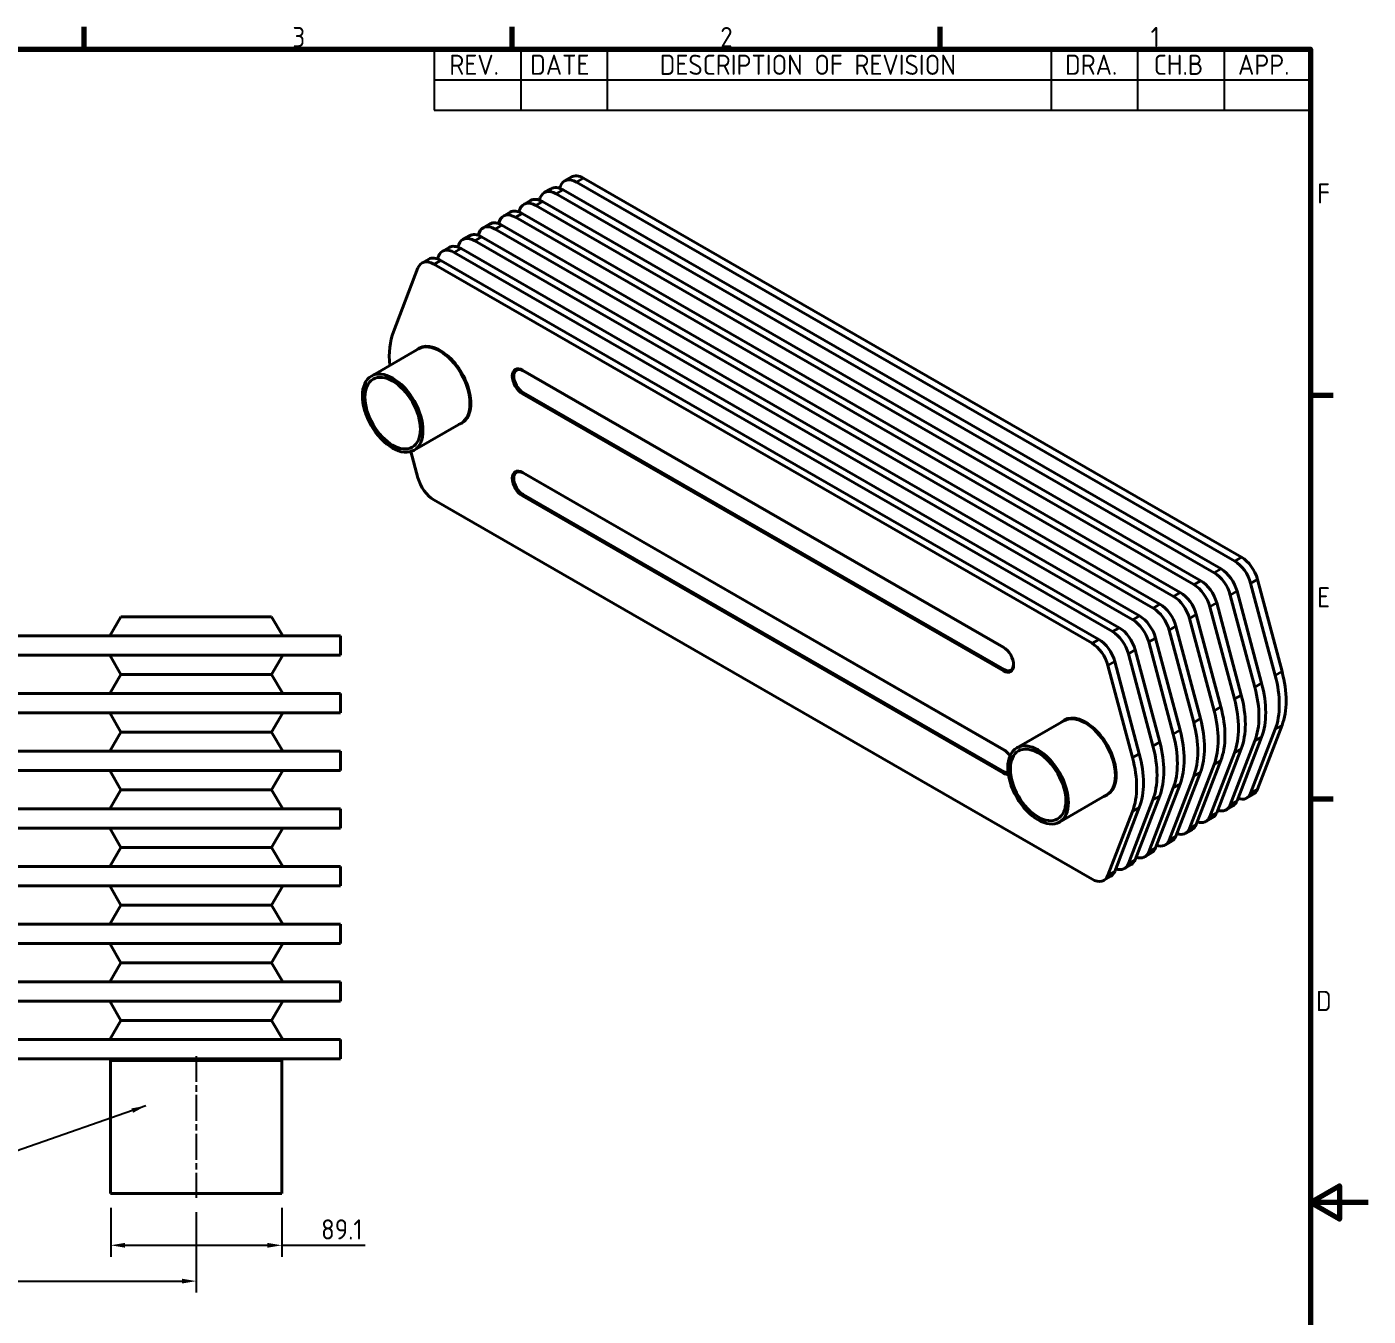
# Model space of a CAD drawing. Header units: millimetres. Extents: x 0 to 1782, y 0 to 1260.
# Drawn here: x 1084 to 1782, y 571 to 1242 of the extents above; entities that cross this region are included whole.
import ezdxf

# ---------------------------------------------------------------- set-up
doc = ezdxf.new("R2010")
doc.units = ezdxf.units.MM
doc.header["$LTSCALE"] = 3
doc.linetypes.add('CHAIN', pattern=[0.3543, 0.2362, -0.0295, 0.0591, -0.0295])
doc.layers.get('0').update_dxf_attribs({"color": 3, "lineweight": 25})
for name, color, linetype, lineweight in [('가시적인 것(ISO)', 3, 'Continuous', 40), ('가시적인 좁은 것(ISO)', 3, 'Continuous', 35), ('경계(ISO)', 7, 'Continuous', 70), ('기호(ISO)', 7, 'Continuous', 25), ('중심선(ISO)', 7, 'Continuous', 25), ('치수(ISO)', 7, 'Continuous', 25)]:
    doc.layers.add(name, color=color, linetype=linetype, lineweight=lineweight)
doc.styles.add('문자 텍스트_PSTEK_POSCO', font='isocp.shx')
doc.styles.add('치수 텍스트_PSTEK_POSCO', font='isocp.shx')
doc.dimstyles.new('치수_PSTEK_POSCO', dxfattribs={"dimscale": 3, "dimtxt": 3.5, "dimasz": 2.5, "dimexe": 2, "dimexo": 2.5, "dimgap": 1, "dimtad": 1, "dimrnd": 1e-08, "dimdsep": 46, "dimtxsty": '치수 텍스트_PSTEK_POSCO', "dimcen": 0.09, "dimdle": 10, "dimclrd": 7, "dimclre": 7, "dimclrt": 2, "dimadec": 1, "dimazin": 2, "dimtfac": 1, "dimtmove": 0, "dimatfit": 3, "dimfxl": 0, "dimtolj": 1, "dimlwd": -1, "dimlwe": -1, "dimarcsym": 0})
doc.dimstyles.new('치수_PSTEK_POSCO$7', dxfattribs={"dimscale": 3, "dimtxt": 3.5, "dimasz": 2.5, "dimexe": 2, "dimexo": 2.5, "dimgap": 1, "dimtad": 1, "dimrnd": 1e-08, "dimdsep": 46, "dimtxsty": '치수 텍스트_PSTEK_POSCO', "dimcen": 0.09, "dimdle": 10, "dimclrd": 7, "dimclre": 7, "dimclrt": 2, "dimadec": 1, "dimazin": 2, "dimtfac": 1, "dimtmove": 0, "dimatfit": 3, "dimfxl": 0, "dimtolj": 1, "dimlwd": -1, "dimlwe": -1, "dimarcsym": 0})

# ---------------------------------------------------------------- blocks, each defined once
blk = doc.blocks.new('경계 Default Border')
at = {"layer": '경계(ISO)'}
for p, q in [((371.25, 410), (371.25, 413.9)), ((445.5, 410), (445.5, 413.9)), ((519.75, 410), (519.75, 413.9)), ((584, 350), (587.9, 350)), ((584, 280), (587.9, 280))]:
    blk.add_line(p, q, dxfattribs=at)
at = {"layer": '경계(ISO)', "flags": 128}
for points in [[(10, 10), (10, 410), (584, 410), (584, 10), (10, 10)], [(594, 210), (584, 210), (589, 212.89), (589, 207.11), (584, 210)]]:
    blk.add_lwpolyline(points, dxfattribs=at)
at = {"layer": '경계(ISO)', "color": 2, "char_height": 3.5, "attachment_point": 7, "style": '문자 텍스트_PSTEK_POSCO'}
for s, insert in [('3', (407.4, 410.37)), ('2', (481.61, 410.37)), ('1', (556.28, 410.4)), ('F', (585.15, 383.25)), ('E', (585.15, 313.22)), ('D', (584.96, 243.22))]:
    blk.add_mtext(s, dxfattribs=dict(at, insert=insert))
blk = doc.blocks.new('리비전 내역')
at = {"layer": '기호(ISO)'}
for p, q in [((432, 410), (584, 410)), ((432, 410), (432, 404.72)), ((447, 410), (447, 404.72)), ((462, 410), (462, 404.72)), ((539, 410), (539, 404.72)), ((554, 410), (554, 404.72)), ((569, 410), (569, 404.72)), ((584, 410), (584, 404.72)), ((432, 404.72), (584, 404.72)), ((432, 404.72), (432, 399.44)), ((447, 404.72), (447, 399.44)), ((462, 404.72), (462, 399.44)), ((539, 404.72), (539, 399.44)), ((554, 404.72), (554, 399.44)), ((569, 404.72), (569, 399.44)), ((584, 404.72), (584, 399.44)), ((432, 399.44), (584, 399.44))]:
    blk.add_line(p, q, dxfattribs=at)
at = {"layer": '기호(ISO)', "color": 2, "char_height": 3.5, "attachment_point": 7, "style": '문자 텍스트_PSTEK_POSCO'}
for s, insert in [('REV.', (434.61, 405.57)), ('DATE', (448.64, 405.57)), ('DESCRIPTION OF REVISION', (471.11, 405.57)), ('DRA.', (541.42, 405.57)), ('CH.B', (556.81, 405.57)), ('APP.', (571.42, 405.58))]:
    blk.add_mtext(s, dxfattribs=dict(at, insert=insert))
blk = doc.blocks.new('*D22')
at = {"layer": 'Defpoints', "color": 0, "transparency": 16777216}
for p in [(222.15, 632.54), (1172.15, 632.54), (1172.15, 589.17)]:
    blk.add_point(p, dxfattribs=at)
at = {"layer": '치수(ISO)', "color": 7, "transparency": 16777216}
for p, q in [((222.15, 625.04), (222.15, 583.17)), ((1172.15, 625.04), (1172.15, 583.17)), ((229.65, 589.17), (1164.65, 589.17))]:
    blk.add_line(p, q, dxfattribs=at)
for points in [[(229.65, 590.42), (229.65, 587.92), (222.15, 589.17)], [(1164.65, 590.42), (1164.65, 587.92), (1172.15, 589.17)]]:
    blk.add_solid(points, dxfattribs=at)
at = {"layer": '치수(ISO)', "color": 2, "transparency": 16777216, "insert": (687.48, 597.42), "char_height": 10.5, "attachment_point": 4, "style": '치수 텍스트_PSTEK_POSCO'}
blk.add_mtext('\\A1;950', dxfattribs=at)
blk = doc.blocks.new('*D23')
at = {"layer": 'Defpoints', "color": 0, "transparency": 16777216}
for p in [(1127.6, 634.79), (1216.7, 634.79), (1216.7, 607.81)]:
    blk.add_point(p, dxfattribs=at)
at = {"layer": '치수(ISO)', "color": 7, "transparency": 16777216}
for p, q in [((1127.6, 627.29), (1127.6, 601.81)), ((1216.7, 627.29), (1216.7, 601.81)), ((1135.1, 607.81), (1209.2, 607.81)), ((1216.7, 607.81), (1260.08, 607.81))]:
    blk.add_line(p, q, dxfattribs=at)
for points in [[(1135.1, 609.06), (1135.1, 606.56), (1127.6, 607.81)], [(1209.2, 609.06), (1209.2, 606.56), (1216.7, 607.81)]]:
    blk.add_solid(points, dxfattribs=at)
at = {"layer": '치수(ISO)', "color": 2, "transparency": 16777216, "insert": (1237.09, 616.06), "char_height": 10.5, "attachment_point": 4, "style": '치수 텍스트_PSTEK_POSCO'}
blk.add_mtext('\\A1;89.1', dxfattribs=at)

msp = doc.modelspace()

# ---------------------------------------------------------------- linework, layer by layer
at = {"layer": '가시적인 것(ISO)'}
for p, q in [((1361.761, 1158.999), (1361.251, 1157.672)), ((1367.364, 1163.589), (1363.829, 1161.553)), ((1712.531, 963.728), (1370.067, 1160.94)), ((1373.602, 1162.976), (1716.066, 965.764)), ((1351.154, 1152.891), (1350.644, 1151.564)), ((1356.758, 1157.481), (1353.222, 1155.445)), ((1701.924, 957.62), (1359.46, 1154.832)), ((1362.996, 1156.868), (1705.459, 959.656)), ((1335.544, 1145.265), (1332.009, 1143.229)), ((1340.548, 1146.783), (1340.037, 1145.456)), ((1346.151, 1151.373), (1342.616, 1149.337)), ((1691.317, 951.512), (1348.853, 1148.724)), ((1352.389, 1150.76), (1694.853, 953.548)), ((1324.938, 1139.157), (1321.402, 1137.121)), ((1329.941, 1140.675), (1329.431, 1139.348)), ((1331.176, 1138.544), (1673.64, 941.333)), ((1680.711, 945.404), (1338.247, 1142.616)), ((1341.782, 1144.652), (1684.246, 947.44)), ((1314.331, 1133.049), (1310.796, 1131.013)), ((1319.334, 1134.567), (1318.824, 1133.24)), ((1320.569, 1132.436), (1663.033, 935.225)), ((1670.104, 939.297), (1327.64, 1136.508)), ((1303.725, 1126.941), (1300.189, 1124.905)), ((1648.891, 927.081), (1306.427, 1124.293)), ((1308.728, 1128.459), (1308.218, 1127.132)), ((1309.963, 1126.328), (1652.426, 929.117)), ((1659.497, 933.189), (1317.034, 1130.4)), ((1293.118, 1120.834), (1289.583, 1118.798)), ((1638.284, 920.973), (1295.82, 1118.185)), ((1298.121, 1122.351), (1297.611, 1121.024)), ((1299.356, 1120.221), (1641.82, 923.009)), ((1287.515, 1116.243), (1274.73, 1082.994)), ((1287.723, 1074.116), (1263.25, 1060.023)), ((1341.894, 1063.038), (1592.21, 918.891)), ((1592.564, 918.607), (1342.248, 1062.755)), ((1592.21, 906.628), (1341.894, 1050.775)), ((1342.248, 1051.466), (1592.564, 907.318)), ((1309.955, 1035.51), (1285.482, 1021.417)), ((1283.873, 1020.726), (1287.515, 1007.06)), ((1341.894, 1009.898), (1592.21, 865.75)), ((1592.564, 865.467), (1342.248, 1009.614)), ((1342.248, 998.325), (1592.564, 854.178)), ((1295.82, 995.552), (1638.284, 798.341)), ((1592.21, 853.487), (1341.894, 997.634)), ((1733.621, 904.248), (1720.836, 952.221)), ((1724.372, 954.257), (1737.156, 906.284)), ((1723.014, 898.14), (1710.23, 946.113)), ((1713.765, 948.149), (1726.55, 900.176)), ((1692.552, 935.933), (1705.336, 887.96)), ((1712.408, 892.032), (1699.623, 940.005)), ((1703.159, 942.041), (1715.943, 894.068)), ((1132.921, 934.794), (1127.147, 924.794)), ((1211.374, 934.794), (1132.921, 934.794)), ((1211.374, 934.794), (1217.147, 924.794)), ((1681.945, 929.825), (1694.73, 881.852)), ((1701.801, 885.924), (1689.016, 933.897)), ((212.83, 924.794), (1181.464, 924.794)), ((1204.957, 924.794), (1181.464, 924.794)), ((1204.957, 924.794), (1241.116, 924.794)), ((1247.147, 924.794), (1241.116, 924.794)), ((1247.147, 924.794), (1247.147, 914.794)), ((1680.588, 873.708), (1667.803, 921.682)), ((1671.339, 923.717), (1684.123, 875.744)), ((1691.194, 879.816), (1678.41, 927.789)), ((1181.464, 914.794), (212.83, 914.794)), ((1132.921, 904.794), (1127.147, 914.794)), ((1181.464, 914.794), (1204.957, 914.794)), ((1241.116, 914.794), (1204.957, 914.794)), ((1211.374, 904.794), (1217.147, 914.794)), ((1241.116, 914.794), (1247.147, 914.794)), ((1669.981, 867.6), (1657.197, 915.574)), ((1660.732, 917.61), (1673.517, 869.636)), ((1659.375, 861.493), (1646.59, 909.466)), ((1650.126, 911.502), (1662.91, 863.529)), ((1132.921, 904.794), (1127.147, 894.794)), ((1211.374, 904.794), (1132.921, 904.794)), ((1211.374, 904.794), (1217.147, 894.794)), ((212.83, 894.794), (1181.464, 894.794)), ((1204.957, 894.794), (1181.464, 894.794)), ((1204.957, 894.794), (1241.116, 894.794)), ((1247.147, 894.794), (1241.116, 894.794)), ((1247.147, 894.794), (1247.147, 884.794)), ((1181.464, 884.794), (212.83, 884.794)), ((1132.921, 874.794), (1127.147, 884.794)), ((1181.464, 884.794), (1204.957, 884.794)), ((1241.116, 884.794), (1204.957, 884.794)), ((1211.374, 874.794), (1217.147, 884.794)), ((1241.116, 884.794), (1247.147, 884.794)), ((1623.599, 880.698), (1599.126, 866.605)), ((1132.921, 874.794), (1127.147, 864.794)), ((1211.374, 874.794), (1132.921, 874.794)), ((1211.374, 874.794), (1217.147, 864.794)), ((1720.836, 843.037), (1733.621, 876.286)), ((1737.156, 878.322), (1724.372, 845.073)), ((1715.943, 866.106), (1703.159, 832.857)), ((1710.23, 836.929), (1723.014, 870.178)), ((1726.55, 872.214), (1713.765, 838.965)), ((212.83, 864.794), (1181.464, 864.794)), ((1204.957, 864.794), (1181.464, 864.794)), ((1204.957, 864.794), (1241.116, 864.794)), ((1247.147, 864.794), (1241.116, 864.794)), ((1247.147, 864.794), (1247.147, 854.794)), ((1705.336, 859.998), (1692.552, 826.75)), ((1699.623, 830.821), (1712.408, 864.07)), ((1181.464, 854.794), (212.83, 854.794)), ((1132.921, 844.794), (1127.147, 854.794)), ((1181.464, 854.794), (1204.957, 854.794)), ((1241.116, 854.794), (1204.957, 854.794)), ((1211.374, 844.794), (1217.147, 854.794)), ((1241.116, 854.794), (1247.147, 854.794)), ((1678.41, 818.606), (1691.194, 851.855)), ((1694.73, 853.891), (1681.945, 820.642)), ((1689.016, 824.714), (1701.801, 857.963)), ((1132.921, 844.794), (1127.147, 834.794)), ((1211.374, 844.794), (1132.921, 844.794)), ((1211.374, 844.794), (1217.147, 834.794)), ((1667.803, 812.498), (1680.588, 845.747)), ((1684.123, 847.783), (1671.339, 814.534)), ((1645.831, 842.092), (1621.357, 827.999)), ((1657.197, 806.39), (1669.981, 839.639)), ((1673.517, 841.675), (1660.732, 808.426)), ((1722.304, 842.519), (1718.768, 840.483)), ((212.83, 834.794), (1181.464, 834.794)), ((1204.957, 834.794), (1181.464, 834.794)), ((1204.957, 834.794), (1241.116, 834.794)), ((1247.147, 834.794), (1241.116, 834.794)), ((1247.147, 834.794), (1247.147, 824.794)), ((1646.59, 800.282), (1659.375, 833.531)), ((1662.91, 835.567), (1650.126, 802.318)), ((1711.697, 836.411), (1708.162, 834.375)), ((1181.464, 824.794), (212.83, 824.794)), ((1132.921, 814.794), (1127.147, 824.794)), ((1181.464, 824.794), (1204.957, 824.794)), ((1241.116, 824.794), (1204.957, 824.794)), ((1211.374, 814.794), (1217.147, 824.794)), ((1241.116, 824.794), (1247.147, 824.794)), ((1690.484, 824.195), (1686.949, 822.159)), ((1701.091, 830.303), (1697.555, 828.267)), ((1679.878, 818.088), (1676.342, 816.052)), ((1132.921, 814.794), (1127.147, 804.794)), ((1211.374, 814.794), (1132.921, 814.794)), ((1211.374, 814.794), (1217.147, 804.794)), ((1669.271, 811.98), (1665.735, 809.944)), ((212.83, 804.794), (1181.464, 804.794)), ((1204.957, 804.794), (1181.464, 804.794)), ((1204.957, 804.794), (1241.116, 804.794)), ((1247.147, 804.794), (1241.116, 804.794)), ((1247.147, 804.794), (1247.147, 794.794)), ((1658.664, 805.872), (1655.129, 803.836)), ((1648.058, 799.764), (1644.522, 797.728)), ((1181.464, 794.794), (212.83, 794.794)), ((1132.921, 784.794), (1127.147, 794.794)), ((1181.464, 794.794), (1204.957, 794.794)), ((1241.116, 794.794), (1204.957, 794.794)), ((1211.374, 784.794), (1217.147, 794.794)), ((1241.116, 794.794), (1247.147, 794.794)), ((1132.921, 784.794), (1127.147, 774.794)), ((1211.374, 784.794), (1132.921, 784.794)), ((1211.374, 784.794), (1217.147, 774.794)), ((212.83, 774.794), (1181.464, 774.794)), ((1204.957, 774.794), (1181.464, 774.794)), ((1204.957, 774.794), (1241.116, 774.794)), ((1247.147, 774.794), (1241.116, 774.794)), ((1247.147, 774.794), (1247.147, 764.794)), ((1181.464, 764.794), (212.83, 764.794)), ((1132.921, 754.794), (1127.147, 764.794)), ((1181.464, 764.794), (1204.957, 764.794)), ((1241.116, 764.794), (1204.957, 764.794)), ((1211.374, 754.794), (1217.147, 764.794)), ((1241.116, 764.794), (1247.147, 764.794)), ((1132.921, 754.794), (1127.147, 744.794)), ((1211.374, 754.794), (1132.921, 754.794)), ((1211.374, 754.794), (1217.147, 744.794)), ((212.83, 744.794), (1181.464, 744.794)), ((1204.957, 744.794), (1181.464, 744.794)), ((1204.957, 744.794), (1241.116, 744.794)), ((1247.147, 744.794), (1241.116, 744.794)), ((1247.147, 744.794), (1247.147, 734.794)), ((1181.464, 734.794), (212.83, 734.794)), ((1132.921, 724.794), (1127.147, 734.794)), ((1181.464, 734.794), (1204.957, 734.794)), ((1241.116, 734.794), (1204.957, 734.794)), ((1211.374, 724.794), (1217.147, 734.794)), ((1241.116, 734.794), (1247.147, 734.794)), ((1132.921, 724.794), (1127.147, 714.794)), ((1211.374, 724.794), (1132.921, 724.794)), ((1211.374, 724.794), (1217.147, 714.794)), ((212.83, 714.794), (1181.464, 714.794)), ((1204.957, 714.794), (1181.464, 714.794)), ((1204.957, 714.794), (1241.116, 714.794)), ((1247.147, 714.794), (1241.116, 714.794)), ((1247.147, 714.794), (1247.147, 704.794)), ((1181.464, 704.794), (212.83, 704.794)), ((1127.597, 704.015), (1127.147, 704.794)), ((1216.697, 704.015), (1127.597, 704.015)), ((1127.597, 704.015), (1127.597, 634.794)), ((1181.464, 704.794), (1204.957, 704.794)), ((1241.116, 704.794), (1204.957, 704.794)), ((1216.697, 704.015), (1217.147, 704.794)), ((1216.697, 704.015), (1216.697, 634.794)), ((1241.116, 704.794), (1247.147, 704.794)), ((1127.597, 634.794), (1216.697, 634.794))]:
    msp.add_line(p, q, dxfattribs=at)
for centre, major_axis, start_param, end_param in [((1370.067, 1150.721), (-6.238, 10.832), 5.4997209, 6.7214513), ((1373.602, 1152.757), (-6.238, 10.832), 5.4997209, 6.2831853), ((1352.389, 1140.541), (-6.238, 10.832), 5.4997209, 6.2831853), ((1359.46, 1144.613), (-6.238, 10.832), 5.4997209, 6.7214513), ((1362.996, 1146.649), (-6.238, 10.832), 5.4997209, 6.2831853), ((1341.782, 1134.433), (-6.238, 10.832), 5.4997209, 6.2831853), ((1348.853, 1138.505), (-6.238, 10.832), 5.4997209, 6.7214513), ((1327.64, 1126.289), (-6.238, 10.832), 5.4997209, 6.7214513), ((1331.176, 1128.325), (-6.238, 10.832), 5.4997209, 6.2831853), ((1338.247, 1132.397), (-6.238, 10.832), 5.4997209, 6.7214513), ((1317.034, 1120.181), (-6.238, 10.832), 5.4997209, 6.7214513), ((1320.569, 1122.217), (-6.238, 10.832), 5.4997209, 6.2831853), ((1306.427, 1114.073), (-6.238, 10.832), 5.4997209, 6.7214513), ((1309.963, 1116.109), (-6.238, 10.832), 5.4997209, 6.2831853), ((1295.82, 1107.965), (-6.238, 10.832), 5.4997209, 6.7214513), ((1299.356, 1110.001), (-6.238, 10.832), 5.4997209, 6.2831853), ((1307.953, 1049.882), (24.952, -43.329), 3.5798587, 4.0411782), ((1299.114, 1054.972), (-11.228, 19.498), 3.0000532, 6.4247248), ((1298.839, 1054.813), (-11.116, 19.303), 3.1415927, 6.2831853), ((1341.894, 1056.907), (-3.743, 6.499), 5.4997209, 8.6413135), ((1342.248, 1057.11), (-3.445, 5.983), 5.4997209, 8.6413135), ((1295.82, 1005.772), (6.238, -10.832), 4.2779904, 5.4997209), ((1341.894, 1003.766), (-3.743, 6.499), 5.4997209, 8.6413135), ((1342.248, 1003.97), (-3.445, 5.983), 5.4997209, 8.6413135), ((1712.531, 953.509), (-6.238, 10.832), 4.2779904, 5.4997209), ((1716.066, 955.545), (6.238, -10.832), 1.1363977, 2.3581282), ((1701.924, 947.401), (-6.238, 10.832), 4.2779904, 5.4997209), ((1705.459, 949.437), (6.238, -10.832), 1.1363977, 2.3581282), ((1691.317, 941.293), (-6.238, 10.832), 4.2779904, 5.4997209), ((1694.853, 943.329), (6.238, -10.832), 1.1363977, 2.3581282), ((1680.711, 935.185), (-6.238, 10.832), 4.2779904, 5.4997209), ((1684.246, 937.221), (6.238, -10.832), 1.1363977, 2.3581282), ((1670.104, 929.077), (-6.238, 10.832), 4.2779904, 5.4997209), ((1673.64, 931.113), (6.238, -10.832), 1.1363977, 2.3581282), ((1652.426, 918.897), (6.238, -10.832), 1.1363977, 2.3581282), ((1659.497, 922.969), (-6.238, 10.832), 4.2779904, 5.4997209), ((1663.033, 925.005), (6.238, -10.832), 1.1363977, 2.3581282), ((1641.82, 912.789), (6.238, -10.832), 1.1363977, 2.3581282), ((1648.891, 916.861), (-6.238, 10.832), 4.2779904, 5.4997209), ((1592.21, 912.759), (3.743, -6.499), 5.4997209, 8.6413135), ((1592.564, 912.963), (-3.445, 5.983), 5.304704, 5.4997209), ((1638.284, 910.753), (-6.238, 10.832), 4.2779904, 5.4997209), ((1592.564, 912.963), (3.445, -5.983), 5.4997209, 7.2616666), ((1700.398, 909.399), (-24.952, 43.329), 3.5798587, 4.2779904), ((1703.933, 911.435), (24.952, -43.329), 0.438266, 1.1363977), ((1682.72, 899.219), (24.952, -43.329), 0.438266, 1.1363977), ((1689.791, 903.291), (-24.952, 43.329), 3.5798587, 4.2779904), ((1693.327, 905.327), (24.952, -43.329), 0.438266, 1.1363977), ((1672.113, 893.111), (24.952, -43.329), 0.438266, 1.1363977), ((1679.184, 897.183), (-24.952, 43.329), 3.5798587, 4.2779904), ((1634.99, 861.554), (-11.228, 19.498), 3.0000532, 6.4247248), ((1634.715, 861.395), (-11.116, 19.303), 3.1415927, 6.2831853), ((1657.971, 884.967), (-24.952, 43.329), 3.5798587, 4.2779904), ((1661.507, 887.003), (24.952, -43.329), 0.438266, 1.1363977), ((1668.578, 891.075), (-24.952, 43.329), 3.5798587, 4.2779904), ((1647.365, 878.859), (-24.952, 43.329), 3.5798587, 4.2779904), ((1650.9, 880.895), (24.952, -43.329), 0.438266, 1.1363977), ((1592.21, 859.619), (3.743, -6.499), 1.6687563, 2.3581282), ((1636.758, 872.752), (-24.952, 43.329), 3.5798587, 4.2779904), ((1640.294, 874.787), (24.952, -43.329), 0.438266, 1.1363977), ((1592.564, 859.822), (-3.445, 5.983), 5.304704, 5.4997209), ((1626.151, 866.644), (-24.952, 43.329), 3.5798587, 4.2779904), ((1629.687, 868.68), (24.952, -43.329), 0.438266, 1.1363977), ((1592.21, 859.619), (3.743, -6.499), 5.4997209, 6.0041393), ((1592.564, 859.822), (3.445, -5.983), 5.4997209, 5.9461086), ((1716.066, 853.352), (6.238, -10.832), 0, 0.438266), ((1705.459, 847.244), (6.238, -10.832), 0, 0.438266), ((1712.531, 851.316), (6.238, -10.832), 5.6984497, 6.7214513), ((1691.317, 839.1), (6.238, -10.832), 5.6984497, 6.7214513), ((1694.853, 841.136), (6.238, -10.832), 0, 0.438266), ((1701.924, 845.208), (6.238, -10.832), 5.6984497, 6.7214513), ((1680.711, 832.992), (6.238, -10.832), 5.6984497, 6.7214513), ((1684.246, 835.028), (6.238, -10.832), 0, 0.438266), ((1670.104, 826.884), (6.238, -10.832), 5.6984497, 6.7214513), ((1673.64, 828.92), (6.238, -10.832), 0, 0.438266), ((1659.497, 820.776), (6.238, -10.832), 5.6984497, 6.7214513), ((1663.033, 822.812), (6.238, -10.832), 0, 0.438266), ((1648.891, 814.668), (6.238, -10.832), 5.6984497, 6.7214513), ((1652.426, 816.704), (6.238, -10.832), 0, 0.438266), ((1638.284, 808.56), (6.238, -10.832), 5.4997209, 6.7214513), ((1641.82, 810.596), (6.238, -10.832), 0, 0.438266)]:
    msp.add_ellipse(centre, major_axis=major_axis, ratio=0.5780931, start_param=start_param, end_param=end_param, dxfattribs=at)
for centre, major_axis in [((1274.366, 1040.72), (-11.116, 19.303)), ((1274.366, 1040.72), (-10.18, 17.678)), ((1610.241, 847.302), (-11.116, 19.303)), ((1610.241, 847.302), (-10.18, 17.678))]:
    msp.add_ellipse(centre, major_axis=major_axis, ratio=0.5780931, dxfattribs=at)
at = {"layer": '가시적인 좁은 것(ISO)'}
for p, q in [((1370.067, 1160.94), (1373.602, 1162.976)), ((1359.46, 1154.832), (1362.996, 1156.868)), ((1348.853, 1148.724), (1352.389, 1150.76)), ((1327.64, 1136.508), (1331.176, 1138.544)), ((1338.247, 1142.616), (1341.782, 1144.652)), ((1317.034, 1130.4), (1320.569, 1132.436)), ((1306.427, 1124.293), (1309.963, 1126.328)), ((1295.82, 1118.185), (1299.356, 1120.221)), ((1341.894, 1063.038), (1342.248, 1062.755)), ((1341.894, 1050.775), (1342.248, 1051.466)), ((1341.894, 1009.898), (1342.248, 1009.614)), ((1341.894, 997.634), (1342.248, 998.325)), ((1712.531, 963.728), (1716.066, 965.764)), ((1701.924, 957.62), (1705.459, 959.656)), ((1691.317, 951.512), (1694.853, 953.548)), ((1720.836, 952.221), (1724.372, 954.257)), ((1680.711, 945.404), (1684.246, 947.44)), ((1710.23, 946.113), (1713.765, 948.149)), ((1670.104, 939.297), (1673.64, 941.333)), ((1689.016, 933.897), (1692.552, 935.933)), ((1699.623, 940.005), (1703.159, 942.041)), ((1648.891, 927.081), (1652.426, 929.117)), ((1659.497, 933.189), (1663.033, 935.225)), ((1678.41, 927.789), (1681.945, 929.825)), ((1638.284, 920.973), (1641.82, 923.009)), ((1667.803, 921.682), (1671.339, 923.717)), ((1592.21, 918.891), (1592.564, 918.607)), ((1657.197, 915.574), (1660.732, 917.61)), ((1646.59, 909.466), (1650.126, 911.502)), ((1592.21, 906.628), (1592.564, 907.318)), ((1733.621, 904.248), (1737.156, 906.284)), ((1712.408, 892.032), (1715.943, 894.068)), ((1723.014, 898.14), (1726.55, 900.176)), ((1701.801, 885.924), (1705.336, 887.96)), ((1691.194, 879.816), (1694.73, 881.852)), ((1680.588, 873.708), (1684.123, 875.744)), ((1737.156, 878.322), (1733.621, 876.286)), ((1592.21, 865.75), (1592.564, 865.467)), ((1669.981, 867.6), (1673.517, 869.636)), ((1715.943, 866.106), (1712.408, 864.07)), ((1726.55, 872.214), (1723.014, 870.178)), ((1659.375, 861.493), (1662.91, 863.529)), ((1705.336, 859.998), (1701.801, 857.963)), ((1592.21, 853.487), (1592.564, 854.178)), ((1694.73, 853.891), (1691.194, 851.855)), ((1684.123, 847.783), (1680.588, 845.747)), ((1720.836, 843.037), (1724.372, 845.073)), ((1673.517, 841.675), (1669.981, 839.639)), ((1710.23, 836.929), (1713.765, 838.965)), ((1662.91, 835.567), (1659.375, 833.531)), ((1699.623, 830.821), (1703.159, 832.857)), ((1689.016, 824.714), (1692.552, 826.75)), ((1678.41, 818.606), (1681.945, 820.642)), ((1667.803, 812.498), (1671.339, 814.534)), ((1657.197, 806.39), (1660.732, 808.426)), ((1646.59, 800.282), (1650.126, 802.318))]:
    msp.add_line(p, q, dxfattribs=at)
at = {"layer": '중심선(ISO)', "linetype": 'CHAIN', "ltscale": 19.051651}
msp.add_line((1172.147, 706.265), (1172.147, 632.544), dxfattribs=at)

# ---------------------------------------------------------------- block references
at = {"xscale": 3, "yscale": 3, "zscale": 3}
msp.add_blockref('경계 Default Border', (0, 0), dxfattribs=at)
at = {"layer": '기호(ISO)', "xscale": 3, "yscale": 3, "zscale": 3}
msp.add_blockref('리비전 내역', (0, 0), dxfattribs=at)

# ---------------------------------------------------------------- dimensions: what is measured, and where the dimension line sits
at = {"layer": '치수(ISO)', "color": 7}
for base, p1, p2, override, picture, middle in [((1172.147, 589.172), (222.147, 632.544), (1172.147, 632.544), {"dimdec": 2, "dimtp": 0, "dimtm": 0, "dimtdec": 2, "dimtofl": 0, "dimatfit": 1}, '*D22', (697.147, 589.172)), ((1216.697, 607.81), (1127.597, 634.794), (1216.697, 634.794), {"dimdec": 2, "dimtp": 0, "dimtm": 0, "dimtdec": 2, "dimtofl": 0, "dimatfit": 2}, '*D23', (1247.085, 607.81))]:
    dim = msp.add_linear_dim(base=base, p1=p1, p2=p2, angle=180, dimstyle='치수_PSTEK_POSCO', override=override, dxfattribs=at)
    dim.commit()
    dim.dimension.update_dxf_attribs({"geometry": picture, "text_midpoint": middle, "dimtype": 160})

# ---------------------------------------------------------------- leaders
at = {"layer": '기호(ISO)', "color": 7, "annotation_type": 0, "has_hookline": 1, "hookline_direction": 1, "text_width": 58.458}
msp.add_leader([(1145.888, 680.345), (1078.37, 656.718), (1070.87, 656.718)], dimstyle='치수_PSTEK_POSCO$7', override={"dimtad": 0}, dxfattribs=at)

doc.saveas('drawing.dxf')
